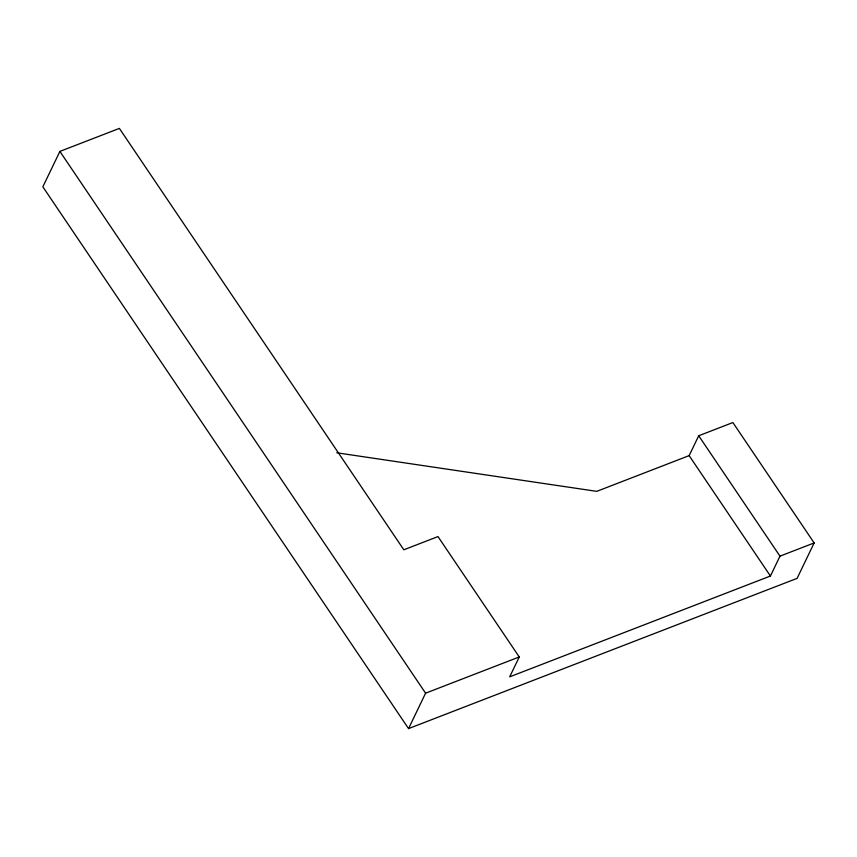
<?xml version="1.0" encoding="UTF-8"?>
<svg xmlns="http://www.w3.org/2000/svg" width="857" height="857" viewBox="0 0 857 857"><rect width="100%" height="100%" fill="white"/><g stroke="black" fill="none" stroke-linecap="round" stroke-linejoin="round"><path stroke-width="1.29" d="M814.15 542.942L779.977 556.161L770.422 576.022L509.701 676.837L519.256 656.965L437.991 536.578L403.818 549.787L119.38 128.4L59.894 151.4L42.85 186.815L408.553 728.6L797.106 578.357L814.15 542.942L732.885 422.544L698.712 435.763L689.146 455.624L596.761 491.35L336.747 452.785M408.553 728.6L425.597 693.184L519.256 656.965M698.712 435.763L779.977 556.161M689.146 455.624L770.422 576.022M59.894 151.4L425.597 693.184"/></g></svg>
